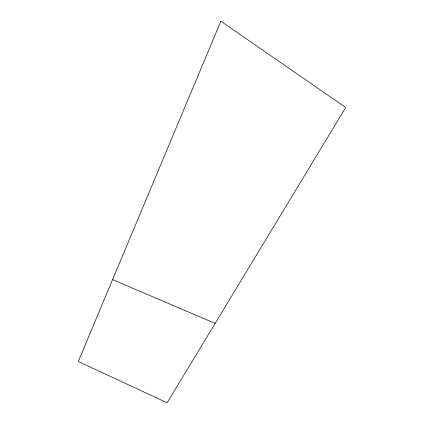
<?xml version="1.0" encoding="UTF-8"?>
<svg xmlns="http://www.w3.org/2000/svg" width="424" height="424" viewBox="0 0 424 424"><rect width="100%" height="100%" fill="white"/><g stroke="black" fill="none" stroke-linecap="round" stroke-linejoin="round"><path stroke-width="0.64" d="M112.577 279.628L215.143 323.401M220.862 21.2L78.281 361.481L167.125 402.8L345.719 107.495L220.862 21.2"/></g></svg>
